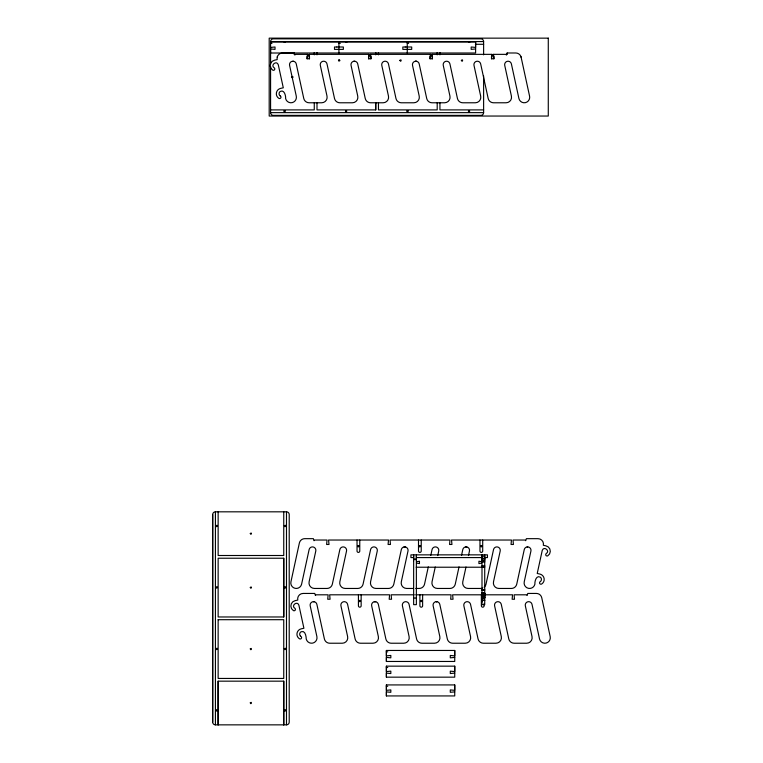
<?xml version="1.0" encoding="UTF-8"?>
<svg xmlns="http://www.w3.org/2000/svg" width="763" height="763" viewBox="0 0 763 763"><rect width="100%" height="100%" fill="white"/><g stroke="black" fill="none" stroke-linecap="round" stroke-linejoin="round"><path stroke-width="1.14" d="M212.686 722.122L212.686 514.548A2.728 2.728 0 0 1 215.414 511.82L286.487 511.82A2.728 2.728 0 0 1 289.215 514.548L289.215 722.122A2.728 2.728 0 0 1 286.487 724.85L215.414 724.85A2.728 2.728 0 0 1 212.686 722.122L212.686 514.548M218.142 681.168L218.142 724.85L218.142 681.168L283.75 681.168L283.75 724.85L283.75 681.168M283.75 616.971L283.75 558.23L218.142 558.23L218.142 616.971L283.75 616.971L283.75 558.23M280.336 96.024C278.686 95.079 278.648 92.447 280.259 91.455C284.265 89.185 285.925 95.871 285.61 98.475A5.465 5.465 0 0 0 292.105 102.652A5.465 5.465 0 0 0 296.282 96.157L289.587 65.36A3.414 3.414 0 0 1 292.2 61.298A3.414 3.414 0 0 1 296.254 63.911L303.769 98.475A5.465 5.465 0 0 0 309.11 102.776L321.681 102.776A5.465 5.465 0 0 0 327.012 96.157L320.317 65.36A3.414 3.414 0 0 1 322.93 61.298A3.414 3.414 0 0 1 326.993 63.911L334.509 98.475A5.465 5.465 0 0 0 339.84 102.776L352.411 102.776A5.465 5.465 0 0 0 357.752 96.157L351.056 65.36A3.414 3.414 0 0 1 353.67 61.298A3.414 3.414 0 0 1 357.723 63.911L365.239 98.475A5.465 5.465 0 0 0 370.58 102.776L383.15 102.776A5.465 5.465 0 0 0 388.481 96.157L381.786 65.36A3.414 3.414 0 0 1 384.399 61.298A3.414 3.414 0 0 1 388.462 63.911L395.968 98.475A5.465 5.465 0 0 0 401.309 102.776L413.88 102.776A5.465 5.465 0 0 0 419.221 96.157L412.525 65.36A3.414 3.414 0 0 1 415.129 61.298A3.414 3.414 0 0 1 419.192 63.911L426.708 98.475A5.465 5.465 0 0 0 432.039 102.776L444.619 102.776A5.465 5.465 0 0 0 449.951 96.157L443.255 65.36A3.414 3.414 0 0 1 445.869 61.298A3.414 3.414 0 0 1 449.922 63.911L457.438 98.475A5.465 5.465 0 0 0 462.779 102.776L475.349 102.776A5.465 5.465 0 0 0 480.68 96.157L473.995 65.36A3.414 3.414 0 0 1 476.598 61.298A3.414 3.414 0 0 1 480.661 63.911L488.177 98.475A5.465 5.465 0 0 0 493.508 102.776L506.079 102.776A5.465 5.465 0 0 0 511.42 96.157L504.725 65.36A3.414 3.414 0 0 1 507.338 61.298A3.414 3.414 0 0 1 511.391 63.911L518.907 98.475A5.465 5.465 0 0 0 525.402 102.652A5.465 5.465 0 0 0 529.579 96.157L521.129 57.292A5.465 5.465 0 0 0 515.798 52.99L507.166 52.99L506.479 55.041L505.802 54.354L493.47 54.354L493.899 58.789L491.506 58.789L491.935 54.354L432.011 54.354L432.43 58.789L430.046 58.789L430.475 54.354L370.522 54.354L370.952 58.789L368.558 58.789L368.987 54.354L309.053 54.354L309.482 58.789L307.088 58.789L307.518 54.354L295.5 54.354L294.814 55.041L294.136 52.99L282.501 52.99A5.465 5.465 0 0 0 277.16 59.609L274.613 60.163A5.465 5.465 0 0 0 272.753 70.148L272.916 70.225A1.364 1.364 0 0 0 274.346 67.936C269.94 65.341 276.74 59.895 278.285 64.779L283.292 87.802L280.746 88.355A5.465 5.465 0 0 0 276.378 94.421L276.502 95.098A5.465 5.465 0 0 0 278.876 98.341L279.039 98.417A1.364 1.364 0 0 0 280.851 97.75L280.946 97.406A1.364 1.364 0 0 0 280.469 96.128L280.326 96.043M307.088 58.789L307.088 56.405M309.053 56.405L309.053 54.354M358.429 594.806L358.429 605.812A1.364 1.364 0 0 0 359.793 607.176A1.364 1.364 0 0 0 361.157 605.812L361.157 594.806M368.558 58.789L368.558 56.405M370.522 56.405L370.522 54.354M375.73 109.901L375.73 102.871L375.73 109.901L316.998 109.901L316.998 102.871M378.467 102.871L378.467 109.901L437.199 109.901L437.199 102.871M386.393 695.932L386.393 691.879L390.828 692.308L390.828 689.914L386.393 690.343L386.393 684.926L454.738 684.926L454.738 695.932L386.393 695.932L386.393 684.926M386.393 677.163L386.393 673.109L390.828 673.538L390.828 671.144L386.393 671.574L386.393 666.156L454.738 666.156L454.738 677.163L386.393 677.163L386.393 666.156M386.393 661.464L386.393 657.41L390.828 657.84L390.828 655.446L386.393 655.875L386.393 650.457L454.738 650.457L454.738 661.464L386.393 661.464L386.393 650.457M413.651 556.217L413.651 557.581L410.923 557.581L410.923 554.854L487.452 554.854L487.452 557.581L484.724 557.581L484.724 556.217L481.997 556.217L481.997 557.581L416.379 557.581L416.379 556.217M413.641 560.671L413.641 558.287M416.369 560.671L416.369 558.287M419.898 594.806L419.898 605.812A1.364 1.364 0 0 0 421.262 607.176A1.364 1.364 0 0 0 422.626 605.812L422.626 594.806M430.046 58.789L430.046 56.405M432.011 56.405L432.011 54.354M454.738 684.926L454.738 690.343L450.294 689.914L450.294 692.308L454.738 691.879M454.738 666.156L454.738 671.574L450.294 671.144L450.294 673.538L454.738 673.109M454.738 650.457L454.738 655.875L450.294 655.446L450.294 657.84L454.738 657.41M270.579 42.003L475.607 42.003L475.607 47.42L471.172 47.001L471.172 49.385L475.607 48.956M481.367 594.806L481.367 605.812A1.364 1.364 0 0 0 482.731 607.176A1.364 1.364 0 0 0 484.095 605.812L484.095 603.609M491.506 58.789L491.506 56.405M493.47 56.405L493.47 54.354M428.301 566.871L424.543 584.153A5.465 5.465 0 0 1 419.202 588.454L415.778 588.454M430.799 555.35L432.058 549.589A3.414 3.414 0 0 1 436.112 546.976A3.414 3.414 0 0 1 438.725 551.039L437.733 555.598M435.253 567.004L432.03 581.835A5.465 5.465 0 0 0 437.371 588.454L449.941 588.454A5.465 5.465 0 0 0 455.273 584.153L459.03 566.871M461.539 555.35L462.788 549.589A3.414 3.414 0 0 1 466.851 546.976A3.414 3.414 0 0 1 469.455 551.039L468.463 555.598M465.993 567.004L462.769 581.835A5.465 5.465 0 0 0 468.101 588.454L480.671 588.454A5.465 5.465 0 0 0 482.559 588.111M277.255 56.929L277.427 56.424M291.838 76.758C293.345 75.308 293.345 78.885 291.838 77.435M300.46 636.094L301.089 636.58A1.364 1.364 0 0 1 301.566 637.858L301.461 638.202A1.364 1.364 0 0 1 299.659 638.869L299.506 638.774A5.465 5.465 0 0 1 297.122 635.55L296.988 634.873A5.465 5.465 0 0 1 301.356 628.807L303.903 628.254L298.896 605.221C297.351 600.347 290.55 605.793 294.957 608.388A1.364 1.364 0 0 1 293.526 610.677L293.374 610.581A5.465 5.465 0 0 1 295.233 600.615L297.78 600.061A5.465 5.465 0 0 1 303.111 593.442L314.747 593.442L315.424 595.493L316.111 594.806L328.128 594.806L327.709 599.241L330.093 599.241L329.664 594.806L389.597 594.806L389.178 599.241L391.562 599.241L391.133 594.806L414.147 594.806M284.208 42.375L285.295 42.375M345.677 42.375L346.764 42.375M407.156 42.375L408.243 42.375M468.625 42.375L469.712 42.375M339.03 59.791C336.836 61.956 341.9 60.887 339.03 59.791M482.674 600.223L481.968 601.053L482.588 601.749M465.668 546.928L466.851 546.976M527.128 546.928L527.729 546.976M404.199 546.928L405.086 546.928L404.237 546.928M270.579 64.206L270.579 41.564L483.618 41.564L483.618 54.841M270.579 43.367L271.952 43.367M338.925 43.367L340.288 43.367M407.261 43.367L408.634 43.367M475.349 44.292L483.618 44.292M270.579 47.42L275.023 47.001L275.023 49.385L270.579 48.956L270.579 53.009L475.607 53.009L475.607 42.003M292.792 61.298L293.383 61.25M353.67 61.298L354.852 61.25M270.579 109.901L314.27 109.901L314.27 102.871M483.618 109.901L439.936 109.901L439.936 102.871M270.579 66.438L270.579 112.638L483.618 112.638L483.618 75.928M413.641 559.174L416.369 559.174M481.997 559.155L484.724 559.155M481.997 561.473L484.724 561.473M481.997 562.035L484.724 562.035M481.997 565.774L484.724 565.774M481.997 566.642L484.724 566.642M416.197 567.224L484.724 567.224M413.489 588.454L406.631 588.454A5.465 5.465 0 0 1 401.3 581.835L407.995 551.039A3.414 3.414 0 0 0 405.382 546.976A3.414 3.414 0 0 0 401.319 549.589L393.813 584.153A5.465 5.465 0 0 1 388.472 588.454L375.901 588.454A5.465 5.465 0 0 1 370.56 581.835L377.256 551.039A3.414 3.414 0 0 0 374.652 546.976A3.414 3.414 0 0 0 370.589 549.589L363.074 584.153A5.465 5.465 0 0 1 357.742 588.454L345.162 588.454A5.465 5.465 0 0 1 339.831 581.835L346.526 551.039A3.414 3.414 0 0 0 343.913 546.976A3.414 3.414 0 0 0 339.85 549.589L332.344 584.153A5.465 5.465 0 0 1 327.003 588.454L314.432 588.454A5.465 5.465 0 0 1 309.101 581.835L315.787 551.039A3.414 3.414 0 0 0 313.183 546.976A3.414 3.414 0 0 0 309.12 549.589L301.604 584.153A5.465 5.465 0 0 1 295.109 588.33A5.465 5.465 0 0 1 290.932 581.835L299.382 542.97A5.465 5.465 0 0 1 304.723 538.668L313.355 538.668L314.032 540.709L314.718 540.032L327.041 540.032L326.621 544.467L329.006 544.467L328.576 540.032L388.51 540.032L388.081 544.467L390.465 544.467L390.046 540.032L449.989 540.032L449.569 544.467L451.954 544.467L451.524 540.032L511.458 540.032L511.038 544.467L513.423 544.467L512.994 540.032L525.02 540.032L525.697 540.709L526.384 538.668L538.02 538.668A5.465 5.465 0 0 1 543.351 545.287L545.898 545.841A5.465 5.465 0 0 1 547.767 555.826L547.605 555.903A1.364 1.364 0 0 1 546.174 553.614C550.581 551.02 543.771 545.574 542.235 550.447L537.228 573.48L539.775 574.034A5.465 5.465 0 0 1 544.143 580.099L544.009 580.777A5.465 5.465 0 0 1 541.635 584.019L541.472 584.096A1.364 1.364 0 0 1 539.67 583.418L539.565 583.085A1.364 1.364 0 0 1 540.042 581.807C541.787 580.901 541.94 578.173 540.252 577.133C536.246 574.863 534.596 581.549 534.901 584.153A5.465 5.465 0 0 1 528.406 588.33A5.465 5.465 0 0 1 524.229 581.835L530.924 551.039A3.414 3.414 0 0 0 528.32 546.976A3.414 3.414 0 0 0 524.257 549.589L516.742 584.153A5.465 5.465 0 0 1 511.41 588.454L498.83 588.454A5.465 5.465 0 0 1 493.499 581.835L500.194 551.039A3.414 3.414 0 0 0 497.581 546.976A3.414 3.414 0 0 0 493.527 549.589L486.012 584.153A5.465 5.465 0 0 1 484.104 587.243M481.997 589.665L484.724 589.665M481.997 590.219L484.724 590.219M481.997 592.861L484.724 592.965L481.997 593.08M481.997 593.242L484.724 593.147M484.724 593.318L481.997 593.433L484.724 593.528M481.997 593.662L484.724 593.662M481.997 593.767L484.724 593.919M481.997 594.043L484.724 594.043M481.997 594.205L484.724 594.205M481.997 594.329L484.724 594.329M481.997 594.511L484.724 594.511M481.997 594.644L484.724 594.644M415.816 594.806L451.086 594.806L450.656 599.241L453.05 599.241L452.621 594.806L512.545 594.806L512.126 599.241L514.51 599.241L514.081 594.806L526.413 594.806L527.099 595.493L527.777 593.442L536.408 593.442A5.465 5.465 0 0 1 541.749 597.744L550.19 636.609A5.465 5.465 0 0 1 546.022 643.104A5.465 5.465 0 0 1 539.517 638.927L532.011 604.363A3.414 3.414 0 0 0 527.948 601.749A3.414 3.414 0 0 0 525.335 605.812L532.03 636.609A5.465 5.465 0 0 1 526.699 643.228L514.119 643.228A5.465 5.465 0 0 1 508.787 638.927L501.272 604.363A3.414 3.414 0 0 0 497.218 601.749A3.414 3.414 0 0 0 494.605 605.812L501.301 636.609A5.465 5.465 0 0 1 495.96 643.228L483.389 643.228A5.465 5.465 0 0 1 478.058 638.927L470.542 604.363A3.414 3.414 0 0 0 466.479 601.749A3.414 3.414 0 0 0 463.866 605.812L470.561 636.609A5.465 5.465 0 0 1 465.23 643.228L452.659 643.228A5.465 5.465 0 0 1 447.318 638.927L439.803 604.363A3.414 3.414 0 0 0 435.749 601.749A3.414 3.414 0 0 0 433.136 605.812L439.831 636.609A5.465 5.465 0 0 1 434.5 643.228L421.92 643.228A5.465 5.465 0 0 1 416.588 638.927L409.073 604.363A3.414 3.414 0 0 0 405.01 601.749A3.414 3.414 0 0 0 402.406 605.812L409.102 636.609A5.465 5.465 0 0 1 403.761 643.228L391.19 643.228A5.465 5.465 0 0 1 385.849 638.927L378.343 604.363A3.414 3.414 0 0 0 374.28 601.749A3.414 3.414 0 0 0 371.667 605.812L378.362 636.609A5.465 5.465 0 0 1 373.031 643.228L360.451 643.228A5.465 5.465 0 0 1 355.119 638.927L347.604 604.363A3.414 3.414 0 0 0 343.541 601.749A3.414 3.414 0 0 0 340.937 605.812L347.632 636.609A5.465 5.465 0 0 1 342.291 643.228L329.721 643.228A5.465 5.465 0 0 1 324.389 638.927L316.874 604.363A3.414 3.414 0 0 0 312.811 601.749A3.414 3.414 0 0 0 310.198 605.812L316.893 636.609A5.465 5.465 0 0 1 312.716 643.104A5.465 5.465 0 0 1 306.221 638.927C306.24 636.447 305.219 630.019 301.175 631.735C299.554 632.479 299.163 634.864 300.46 636.094M481.997 594.978L484.724 594.978M481.997 595.312L484.724 595.312M481.997 595.655L484.724 595.655M481.997 595.998L484.724 595.998M481.997 596.332L484.724 596.332M481.997 596.656L484.724 596.656M481.997 596.962L484.724 596.962M481.997 597.248L484.724 597.248M481.997 597.505L484.724 597.505M481.997 597.734L484.724 597.734M484.724 597.887L481.997 597.887L484.724 598.02M413.641 598.039L416.369 598.039M481.997 600.204L484.724 600.195M481.997 600.338L484.724 600.338M313.402 601.749L314.251 601.749M374.28 601.749L375.72 601.749M386.393 651.821L387.757 651.821M386.393 667.52L387.757 667.52M386.393 686.29L387.757 686.29M520.9 56.5L521.129 57.292M507.166 52.99L507.166 54.354M493.899 56.405L493.899 58.789M491.935 54.354L491.935 56.405M484.724 554.854L484.724 604.639L481.997 604.639L481.997 554.854M482.702 540.032L482.702 551.039A1.364 1.364 0 0 1 481.339 552.402A1.364 1.364 0 0 1 479.965 551.039L479.965 540.032M481.31 561.635L478.926 561.215L478.926 563.599L481.31 563.17M439.936 52.494L439.936 54.841M437.199 52.494L437.199 54.841M432.43 56.405L432.43 58.789M430.475 54.354L430.475 56.405M421.233 540.032L421.233 551.039A1.364 1.364 0 0 1 419.869 552.402A1.364 1.364 0 0 1 418.505 551.039L418.505 540.032M417.065 561.635L419.459 561.215L419.459 563.599L417.065 563.17M416.369 554.873L416.369 604.649L413.641 604.658L413.651 554.854M407.261 42.003L407.261 53.009M378.467 52.494L378.467 54.841M375.73 52.494L375.73 54.841M370.952 56.405L370.952 58.789M368.987 54.354L368.987 56.405M359.764 540.032L359.764 551.039A1.364 1.364 0 0 1 358.4 552.402A1.364 1.364 0 0 1 357.036 551.039L357.036 540.032M338.925 42.003L338.925 53.009M316.998 52.494L316.998 54.841M314.27 52.494L314.27 54.841M309.482 56.405L309.482 58.789M307.518 54.354L307.518 56.405M294.136 52.99L294.136 54.354M286.487 511.82L286.487 724.85M283.75 511.82L283.75 555.502L218.142 555.502L218.142 511.82M215.414 511.82L215.414 724.85M270.579 41.564A2.728 2.728 0 0 1 273.316 38.837L480.881 38.837A2.728 2.728 0 0 1 483.618 41.564M270.579 112.638A2.728 2.728 0 0 0 273.316 115.366L480.881 115.366A2.728 2.728 0 0 0 483.618 112.638M218.142 619.699L218.142 678.441L283.75 678.441L283.75 619.699L218.142 619.699M461.367 60.391C462.521 63.253 463.484 58.16 461.367 60.401M480.576 546.06C481.682 548.931 482.741 543.866 480.576 546.06M216.034 710.2C217.007 713.119 218.294 708.102 216.034 710.2M468.406 111.074C469.379 114.002 470.666 108.985 468.406 111.074M216.034 525.774C216.978 528.702 218.313 523.704 216.034 525.774M216.034 587.243C216.978 590.171 218.313 585.173 216.034 587.243M283.998 111.074C284.933 114.002 286.278 109.004 283.998 111.074M216.034 648.722C216.978 651.659 218.313 646.652 216.034 648.722M250.293 533.48C251.122 536.093 252.315 531.639 250.293 533.48M250.293 587.424C251.122 590.028 252.315 585.583 250.293 587.424M250.293 648.893C251.122 651.497 252.315 647.053 250.293 648.893M250.293 702.828C251.122 705.441 252.315 700.997 250.293 702.828M284.389 525.783C285.324 528.721 286.669 523.714 284.389 525.783M345.467 111.074C346.402 114.002 347.747 109.004 345.467 111.074M284.389 587.252C285.324 590.19 286.669 585.183 284.389 587.252M284.389 648.741C285.324 651.669 286.669 646.671 284.389 648.741M284.389 710.2C285.324 713.138 286.669 708.131 284.389 710.2M399.907 60.344C400.852 63.272 402.187 58.274 399.907 60.344M406.946 111.074C407.89 114.002 409.226 109.004 406.946 111.074M419.125 546.022C420.06 548.95 421.405 543.952 419.125 546.022M420.518 600.796C421.462 603.724 422.807 598.726 420.518 600.796M359.068 600.748C359.84 603.733 361.462 598.812 359.068 600.748M357.675 545.965C358.391 548.959 360.098 544.067 357.675 545.965M415.721 61.221L416.274 61.25L415.721 61.221M436.341 601.673L436.894 601.702L436.341 601.673M548.282 38.15L269.196 38.15L269.196 116.043L548.282 116.043L548.282 38.15M336.874 47.001L334.49 47.001L334.49 49.385L343.36 49.385L343.36 47.001L336.874 47.001M405.22 47.001L402.826 47.001L402.826 49.385L411.705 49.385L411.705 47.001L405.22 47.001M484.724 558.268L481.997 558.268L481.997 560.662L484.724 560.662L484.724 558.268"/></g></svg>
